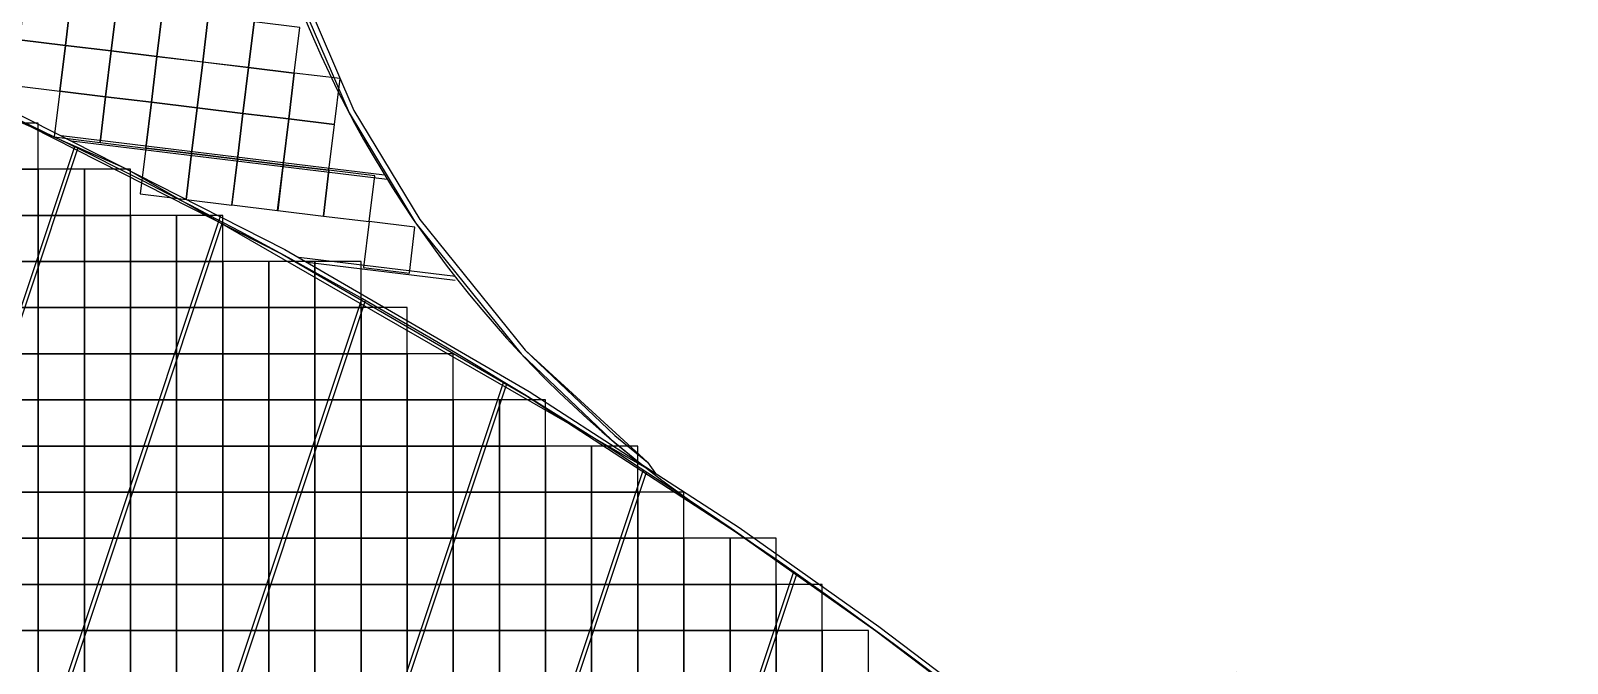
# Model space of a CAD drawing. Extents: x -31693 to 132909863, y -42052423 to 151957.
# Drawn here: x 114964 to 131622, y 102862 to 109717 of the extents above; entities that cross this region are included whole.
import ezdxf

# ---------------------------------------------------------------- set-up
doc = ezdxf.new("R2010")
doc.units = 0
doc.header["$LTSCALE"] = 1000
doc.header["$MEASUREMENT"] = 0
for name, color, linetype in [('500浮箱', 162, 'Continuous'), ('A-G-VISIBLE', 9, 'Continuous'), ('DIM_SYMB', 3, 'Continuous'), ('主龙骨', 4, 'Continuous'), ('边梁（14a槽钢', 3, 'Continuous')]:
    doc.layers.add(name, color=color, linetype=linetype)

# ---------------------------------------------------------------- blocks, each defined once
blk = doc.blocks.new('dasd')
at = {"layer": 'A-G-VISIBLE', "linetype": 'Continuous'}
for centre, radius, start, end in [((-132764.885, 42166.47), 12, 173.0911, 236.0253), ((-132803.822, 42108.688), 57.677, 29.84645, 67.5516)]:
    blk.add_arc(centre, radius, start, end, dxfattribs=at)
blk = doc.blocks.new('adasd')
at = {"layer": '500浮箱'}
blk.add_lwpolyline([(110598, 114789), (111098, 114789), (111098, 115289), (110598, 115289)], close=True, dxfattribs=at)

msp = doc.modelspace()

# ---------------------------------------------------------------- linework, layer by layer
at = {"layer": '500浮箱', "elevation": 2850}
for points in [[(114545, 108216), (115045, 108216), (115045, 108716), (114545, 108716)], [(114545, 107716), (115045, 107716), (115045, 108216), (114545, 108216)], [(115045, 107716), (115545, 107716), (115545, 108216), (115045, 108216)], [(115545, 107716), (116045, 107716), (116045, 108216), (115545, 108216)], [(114545, 107216), (115045, 107216), (115045, 107716), (114545, 107716)], [(115045, 107216), (115545, 107216), (115545, 107716), (115045, 107716)], [(115545, 107216), (116045, 107216), (116045, 107716), (115545, 107716)], [(116045, 107216), (116545, 107216), (116545, 107716), (116045, 107716)], [(116545, 107216), (117045, 107216), (117045, 107716), (116545, 107716)], [(114545, 106716), (115045, 106716), (115045, 107216), (114545, 107216)], [(115045, 106716), (115545, 106716), (115545, 107216), (115045, 107216)], [(115545, 106716), (116045, 106716), (116045, 107216), (115545, 107216)], [(116045, 106716), (116545, 106716), (116545, 107216), (116045, 107216)], [(116545, 106716), (117045, 106716), (117045, 107216), (116545, 107216)], [(117045, 106716), (117545, 106716), (117545, 107216), (117045, 107216)], [(117545, 106716), (118045, 106716), (118045, 107216), (117545, 107216)], [(118045, 106716), (118545, 106716), (118545, 107216), (118045, 107216)], [(114545, 106216), (115045, 106216), (115045, 106716), (114545, 106716)], [(115045, 106216), (115545, 106216), (115545, 106716), (115045, 106716)], [(115545, 106216), (116045, 106216), (116045, 106716), (115545, 106716)], [(116045, 106216), (116545, 106216), (116545, 106716), (116045, 106716)], [(116545, 106216), (117045, 106216), (117045, 106716), (116545, 106716)], [(117045, 106216), (117545, 106216), (117545, 106716), (117045, 106716)], [(117545, 106216), (118045, 106216), (118045, 106716), (117545, 106716)], [(118045, 106216), (118545, 106216), (118545, 106716), (118045, 106716)], [(118545, 106216), (119045, 106216), (119045, 106716), (118545, 106716)], [(114545, 105716), (115045, 105716), (115045, 106216), (114545, 106216)], [(115045, 105716), (115545, 105716), (115545, 106216), (115045, 106216)], [(115545, 105716), (116045, 105716), (116045, 106216), (115545, 106216)], [(116045, 105716), (116545, 105716), (116545, 106216), (116045, 106216)], [(116545, 105716), (117045, 105716), (117045, 106216), (116545, 106216)], [(117045, 105716), (117545, 105716), (117545, 106216), (117045, 106216)], [(117545, 105716), (118045, 105716), (118045, 106216), (117545, 106216)], [(118045, 105716), (118545, 105716), (118545, 106216), (118045, 106216)], [(118545, 105716), (119045, 105716), (119045, 106216), (118545, 106216)], [(119045, 105716), (119545, 105716), (119545, 106216), (119045, 106216)], [(114545, 105216), (115045, 105216), (115045, 105716), (114545, 105716)], [(115045, 105216), (115545, 105216), (115545, 105716), (115045, 105716)], [(115545, 105216), (116045, 105216), (116045, 105716), (115545, 105716)], [(116045, 105216), (116545, 105216), (116545, 105716), (116045, 105716)], [(116545, 105216), (117045, 105216), (117045, 105716), (116545, 105716)], [(117045, 105216), (117545, 105216), (117545, 105716), (117045, 105716)], [(117545, 105216), (118045, 105216), (118045, 105716), (117545, 105716)], [(118045, 105216), (118545, 105216), (118545, 105716), (118045, 105716)], [(118545, 105216), (119045, 105216), (119045, 105716), (118545, 105716)], [(119045, 105216), (119545, 105216), (119545, 105716), (119045, 105716)], [(119545, 105216), (120045, 105216), (120045, 105716), (119545, 105716)], [(120045, 105216), (120545, 105216), (120545, 105716), (120045, 105716)], [(114545, 104716), (115045, 104716), (115045, 105216), (114545, 105216)], [(115045, 104716), (115545, 104716), (115545, 105216), (115045, 105216)], [(115545, 104716), (116045, 104716), (116045, 105216), (115545, 105216)], [(116045, 104716), (116545, 104716), (116545, 105216), (116045, 105216)], [(116545, 104716), (117045, 104716), (117045, 105216), (116545, 105216)], [(117045, 104716), (117545, 104716), (117545, 105216), (117045, 105216)], [(117545, 104716), (118045, 104716), (118045, 105216), (117545, 105216)], [(118045, 104716), (118545, 104716), (118545, 105216), (118045, 105216)], [(118545, 104716), (119045, 104716), (119045, 105216), (118545, 105216)], [(119045, 104716), (119545, 104716), (119545, 105216), (119045, 105216)], [(119545, 104716), (120045, 104716), (120045, 105216), (119545, 105216)], [(120045, 104716), (120545, 104716), (120545, 105216), (120045, 105216)], [(120545, 104716), (121045, 104716), (121045, 105216), (120545, 105216)], [(121045, 104716), (121545, 104716), (121545, 105216), (121045, 105216)], [(114545, 104216), (115045, 104216), (115045, 104716), (114545, 104716)], [(115045, 104216), (115545, 104216), (115545, 104716), (115045, 104716)], [(115545, 104216), (116045, 104216), (116045, 104716), (115545, 104716)], [(116045, 104216), (116545, 104216), (116545, 104716), (116045, 104716)], [(116545, 104216), (117045, 104216), (117045, 104716), (116545, 104716)], [(117045, 104216), (117545, 104216), (117545, 104716), (117045, 104716)], [(117545, 104216), (118045, 104216), (118045, 104716), (117545, 104716)], [(118045, 104216), (118545, 104216), (118545, 104716), (118045, 104716)], [(118545, 104216), (119045, 104216), (119045, 104716), (118545, 104716)], [(119045, 104216), (119545, 104216), (119545, 104716), (119045, 104716)], [(119545, 104216), (120045, 104216), (120045, 104716), (119545, 104716)], [(120045, 104216), (120545, 104216), (120545, 104716), (120045, 104716)], [(120545, 104216), (121045, 104216), (121045, 104716), (120545, 104716)], [(121045, 104216), (121545, 104216), (121545, 104716), (121045, 104716)], [(121545, 104216), (122045, 104216), (122045, 104716), (121545, 104716)], [(114545, 103716), (115045, 103716), (115045, 104216), (114545, 104216)], [(115045, 103716), (115545, 103716), (115545, 104216), (115045, 104216)], [(115545, 103716), (116045, 103716), (116045, 104216), (115545, 104216)], [(116045, 103716), (116545, 103716), (116545, 104216), (116045, 104216)], [(116545, 103716), (117045, 103716), (117045, 104216), (116545, 104216)], [(117045, 103716), (117545, 103716), (117545, 104216), (117045, 104216)], [(117545, 103716), (118045, 103716), (118045, 104216), (117545, 104216)], [(118045, 103716), (118545, 103716), (118545, 104216), (118045, 104216)], [(118545, 103716), (119045, 103716), (119045, 104216), (118545, 104216)], [(119045, 103716), (119545, 103716), (119545, 104216), (119045, 104216)], [(119545, 103716), (120045, 103716), (120045, 104216), (119545, 104216)], [(120045, 103716), (120545, 103716), (120545, 104216), (120045, 104216)], [(120545, 103716), (121045, 103716), (121045, 104216), (120545, 104216)], [(121045, 103716), (121545, 103716), (121545, 104216), (121045, 104216)], [(121545, 103716), (122045, 103716), (122045, 104216), (121545, 104216)], [(122045, 103716), (122545, 103716), (122545, 104216), (122045, 104216)], [(122545, 103716), (123045, 103716), (123045, 104216), (122545, 104216)], [(114545, 103216), (115045, 103216), (115045, 103716), (114545, 103716)], [(115045, 103216), (115545, 103216), (115545, 103716), (115045, 103716)], [(115545, 103216), (116045, 103216), (116045, 103716), (115545, 103716)], [(116045, 103216), (116545, 103216), (116545, 103716), (116045, 103716)], [(116545, 103216), (117045, 103216), (117045, 103716), (116545, 103716)], [(117045, 103216), (117545, 103216), (117545, 103716), (117045, 103716)], [(117545, 103216), (118045, 103216), (118045, 103716), (117545, 103716)], [(118045, 103216), (118545, 103216), (118545, 103716), (118045, 103716)], [(118545, 103216), (119045, 103216), (119045, 103716), (118545, 103716)], [(119045, 103216), (119545, 103216), (119545, 103716), (119045, 103716)], [(119545, 103216), (120045, 103216), (120045, 103716), (119545, 103716)], [(120045, 103216), (120545, 103216), (120545, 103716), (120045, 103716)], [(120545, 103216), (121045, 103216), (121045, 103716), (120545, 103716)], [(121045, 103216), (121545, 103216), (121545, 103716), (121045, 103716)], [(121545, 103216), (122045, 103216), (122045, 103716), (121545, 103716)], [(122045, 103216), (122545, 103216), (122545, 103716), (122045, 103716)], [(122545, 103216), (123045, 103216), (123045, 103716), (122545, 103716)], [(123045, 103216), (123545, 103216), (123545, 103716), (123045, 103716)], [(114545, 102716), (115045, 102716), (115045, 103216), (114545, 103216)], [(115045, 102716), (115545, 102716), (115545, 103216), (115045, 103216)], [(115545, 102716), (116045, 102716), (116045, 103216), (115545, 103216)], [(116045, 102716), (116545, 102716), (116545, 103216), (116045, 103216)], [(116545, 102716), (117045, 102716), (117045, 103216), (116545, 103216)], [(117045, 102716), (117545, 102716), (117545, 103216), (117045, 103216)], [(117545, 102716), (118045, 102716), (118045, 103216), (117545, 103216)], [(118045, 102716), (118545, 102716), (118545, 103216), (118045, 103216)], [(118545, 102716), (119045, 102716), (119045, 103216), (118545, 103216)], [(119045, 102716), (119545, 102716), (119545, 103216), (119045, 103216)], [(119545, 102716), (120045, 102716), (120045, 103216), (119545, 103216)], [(120045, 102716), (120545, 102716), (120545, 103216), (120045, 103216)], [(120545, 102716), (121045, 102716), (121045, 103216), (120545, 103216)], [(121045, 102716), (121545, 102716), (121545, 103216), (121045, 103216)], [(121545, 102716), (122045, 102716), (122045, 103216), (121545, 103216)], [(122045, 102716), (122545, 102716), (122545, 103216), (122045, 103216)], [(122545, 102716), (123045, 102716), (123045, 103216), (122545, 103216)], [(123045, 102716), (123545, 102716), (123545, 103216), (123045, 103216)], [(123545, 102716), (124045, 102716), (124045, 103216), (123545, 103216)]]:
    msp.add_lwpolyline(points, close=True, dxfattribs=at)
at = {"layer": 'DIM_SYMB'}
msp.add_lwpolyline([(134678, 104526, 0, 0, 0), (129880, 104526, 0, 0, 0), (126943, 101076, 0, 533, 0), (128239, 102599, 0, 0, 0)], format="xyseb", dxfattribs=at)
at = {"layer": '主龙骨', "elevation": 2850}
for points in [[(115437, 108460), (112024, 98223), (112065, 98209), (115476, 108441)], [(118800, 108153), (115293, 108578)], [(118829, 108106), (115405, 108521)], [(117022, 107716), (113524, 97223), (113565, 97209), (117045, 107648)], [(119569, 107052), (117869, 107258)], [(119564, 107010), (117963, 107204)], [(118555, 106814), (115024, 96223), (115065, 96209), (118593, 106792)], [(120088, 105913), (116524, 95223), (116565, 95209), (120125, 105890)], [(121603, 104957), (118024, 94223), (118065, 94209), (121640, 104933)], [(123234, 103853), (119524, 92723), (119565, 92709), (123271, 103827)]]:
    msp.add_lwpolyline(points, dxfattribs=at)
at = {"layer": '边梁（14a槽钢', "elevation": 2850}
msp.add_lwpolyline([(113830, 118362), (117916, 117867), (117255, 112418), (117714, 110604), (118467, 108854), (119184, 107670), (120325, 106254), (121652, 105040), (121739, 104919), (116006, 108216), (110976, 110434), (108042, 111419), (107867, 111477), (107951, 111509), (109107, 111373), (110082, 111470), (111025, 111760), (111922, 112252), (112496, 112718), (113253, 113606)], close=True, dxfattribs=at)
for points in [[(117851, 117816), (117197, 112414), (117659, 110585), (118415, 108827), (119136, 107636), (120282, 106214), (121258, 105286), (121615, 104995)], [(117916, 117867), (117255, 112418), (117714, 110604), (118467, 108854), (119184, 107670), (120325, 106254), (121297, 105330), (121652, 105040)], [(104343, 112660), (110976, 110434), (114738, 108860), (117718, 107346), (120369, 105808), (122645, 104332), (124160, 103261), (125754, 102053), (127693, 100460), (129338, 98992), (130460, 97924), (132087, 96255), (134089, 94032), (135172, 92717), (135818, 91895), (136423, 91095), (137754, 89228)], [(104326, 112605), (110955, 110380), (114713, 108807), (117690, 107295), (120339, 105759), (122612, 104283), (124126, 103214), (125718, 102007), (127656, 100416), (129299, 98949), (130419, 97883), (132045, 96216), (134045, 93994), (135127, 92681), (135772, 91860), (136377, 91061), (137706, 89196)]]:
    msp.add_lwpolyline(points, dxfattribs=at)

# ---------------------------------------------------------------- block references
at = {"xscale": 1000, "yscale": 1000, "zscale": 1000}
msp.add_blockref('dasd', (132893911, -42052037, 2850), dxfattribs=at)
at = {"layer": '500浮箱', "rotation": 353.0911256659693}
for p in [(-8760, 8967, 2850), (-8264, 8907, 2850), (-7767, 8847, 2850), (-7271, 8787, 2850), (-6775, 8727, 2850), (-6278, 8666, 2850), (-8820, 8471, 2850), (-8324, 8411, 2850), (-7827, 8350, 2850), (-7331, 8290, 2850), (-6835, 8230, 2850), (-6338, 8170, 2850), (-5842, 8110, 2850), (-8384, 7914, 2850), (-7888, 7854, 2850), (-7391, 7794, 2850), (-6895, 7734, 2850), (-6399, 7674, 2850), (-5902, 7614, 2850), (-7451, 7298, 2850), (-6955, 7237, 2850), (-6459, 7177, 2850), (-5962, 7117, 2850), (-5466, 7057, 2850), (-5030, 6500, 2850)]:
    msp.add_blockref('adasd', p, dxfattribs=at)

doc.saveas('drawing.dxf')
